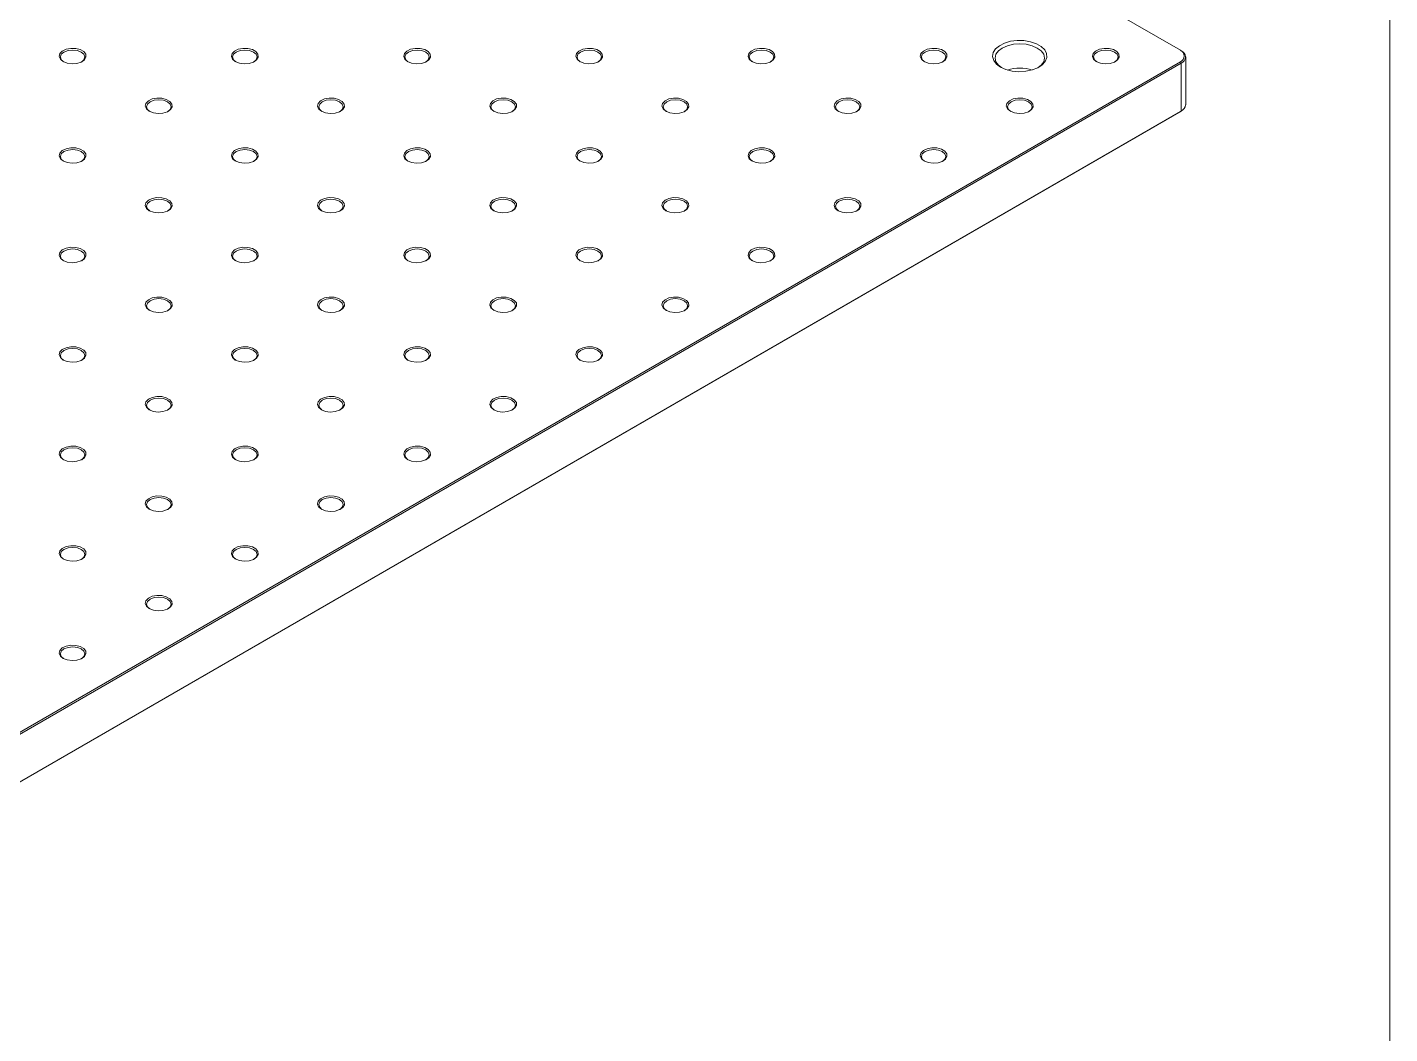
# Model space of a CAD drawing. Header units: inches. Extents: x 0.1 to 10.9, y 0 to 8.5.
# Drawn here: x 9.927 to 10.944, y 6.267 to 7.018 of the extents above; entities that cross this region are included whole.
import ezdxf

# ---------------------------------------------------------------- set-up
doc = ezdxf.new("R2010")
doc.units = ezdxf.units.IN
doc.header["$MEASUREMENT"] = 0

msp = doc.modelspace()

# ---------------------------------------------------------------- linework, layer by layer
at = {"color": 7, "linetype": 'Continuous', "lineweight": 18}
for p, q in [((10.9445, 0.0356), (10.9445, 8.4506)), ((10.7882, 7.0013), (8.4901, 8.3279)), ((10.7882, 7.0013), (10.7888, 7.0009)), ((9.6471, 6.334), (10.7882, 6.9927)), ((10.7888, 6.9916), (9.6478, 6.3329)), ((10.7882, 6.9927), (10.7888, 6.9916)), ((10.7888, 6.956), (10.7888, 6.9916)), ((10.7921, 6.9606), (10.7921, 6.9963)), ((10.7882, 6.9556), (9.6471, 6.2969)), ((9.6478, 6.2973), (10.7888, 6.956)), ((10.7882, 6.9556), (10.7888, 6.956))]:
    msp.add_line(p, q, dxfattribs=at)
at = {"color": 7, "linetype": 'Continuous', "lineweight": 18, "flags": 128}
for points in [[(10.6539, 6.9887), (10.6508, 6.991), (10.6488, 6.9937), (10.648, 6.9966), (10.6485, 6.9996), (10.6502, 7.0023), (10.6531, 7.0047), (10.6569, 7.0067), (10.6614, 7.008), (10.6664, 7.0086), (10.6714, 7.0086), (10.6763, 7.0077), (10.6807, 7.0062), (10.6843, 7.0042), (10.6869, 7.0016), (10.6883, 6.9988), (10.6885, 6.9959), (10.6873, 6.993), (10.685, 6.9904), (10.6817, 6.9882), (10.6775, 6.9866), (10.6727, 6.9856), (10.6676, 6.9853), (10.6626, 6.9858), (10.6579, 6.9869), (10.6539, 6.9887)], [(9.9541, 6.9929), (9.952, 6.9947), (9.9511, 6.9967), (9.9516, 6.9988), (9.9534, 7.0007), (9.9563, 7.0021), (9.9598, 7.0027), (9.9635, 7.0026), (9.9668, 7.0018), (9.9694, 7.0003), (9.9709, 6.9983), (9.9711, 6.9962), (9.9699, 6.9942), (9.9676, 6.9925), (9.9644, 6.9915), (9.9607, 6.9912), (9.9571, 6.9917), (9.9541, 6.9929)], [(9.9679, 6.9927), (9.9696, 6.9942), (9.9703, 6.9963), (9.9696, 6.9983), (9.9676, 7), (9.9647, 7.0011), (9.9612, 7.0015), (9.9577, 7.0011), (9.9547, 7), (9.9527, 6.9983), (9.952, 6.9963), (9.9527, 6.9942), (9.9544, 6.9927)], [(10.0826, 6.9929), (10.0805, 6.9947), (10.0797, 6.9967), (10.0802, 6.9988), (10.082, 7.0007), (10.0848, 7.0021), (10.0883, 7.0027), (10.092, 7.0026), (10.0954, 7.0018), (10.098, 7.0003), (10.0995, 6.9983), (10.0997, 6.9962), (10.0985, 6.9942), (10.0961, 6.9925), (10.0929, 6.9915), (10.0893, 6.9912), (10.0857, 6.9917), (10.0826, 6.9929)], [(10.0965, 6.9927), (10.0982, 6.9942), (10.0989, 6.9963), (10.0982, 6.9983), (10.0962, 7), (10.0932, 7.0011), (10.0897, 7.0015), (10.0862, 7.0011), (10.0833, 7), (10.0813, 6.9983), (10.0806, 6.9963), (10.0813, 6.9942), (10.083, 6.9927)], [(10.2112, 6.9929), (10.2091, 6.9947), (10.2083, 6.9967), (10.2088, 6.9988), (10.2106, 7.0007), (10.2134, 7.0021), (10.2169, 7.0027), (10.2206, 7.0026), (10.224, 7.0018), (10.2266, 7.0003), (10.2281, 6.9983), (10.2282, 6.9962), (10.2271, 6.9942), (10.2247, 6.9925), (10.2215, 6.9915), (10.2178, 6.9912), (10.2142, 6.9917), (10.2112, 6.9929)], [(10.2251, 6.9927), (10.2267, 6.9942), (10.2274, 6.9963), (10.2267, 6.9983), (10.2248, 7), (10.2218, 7.0011), (10.2183, 7.0015), (10.2148, 7.0011), (10.2118, 7), (10.2099, 6.9983), (10.2092, 6.9963), (10.2099, 6.9942), (10.2115, 6.9927)], [(10.3398, 6.9929), (10.3377, 6.9947), (10.3368, 6.9967), (10.3373, 6.9988), (10.3391, 7.0007), (10.342, 7.0021), (10.3455, 7.0027), (10.3492, 7.0026), (10.3525, 7.0018), (10.3551, 7.0003), (10.3566, 6.9983), (10.3568, 6.9962), (10.3556, 6.9942), (10.3533, 6.9925), (10.35, 6.9915), (10.3464, 6.9912), (10.3428, 6.9917), (10.3398, 6.9929)], [(10.3536, 6.9927), (10.3553, 6.9942), (10.356, 6.9963), (10.3553, 6.9983), (10.3533, 7), (10.3504, 7.0011), (10.3469, 7.0015), (10.3434, 7.0011), (10.3404, 7), (10.3384, 6.9983), (10.3377, 6.9963), (10.3384, 6.9942), (10.3401, 6.9927)], [(10.4683, 6.9929), (10.4662, 6.9947), (10.4654, 6.9967), (10.4659, 6.9988), (10.4677, 7.0007), (10.4705, 7.0021), (10.474, 7.0027), (10.4777, 7.0026), (10.4811, 7.0018), (10.4837, 7.0003), (10.4852, 6.9983), (10.4854, 6.9962), (10.4842, 6.9942), (10.4818, 6.9925), (10.4786, 6.9915), (10.475, 6.9912), (10.4714, 6.9917), (10.4683, 6.9929)], [(10.4822, 6.9927), (10.4839, 6.9942), (10.4846, 6.9963), (10.4839, 6.9983), (10.4819, 7), (10.4789, 7.0011), (10.4754, 7.0015), (10.4719, 7.0011), (10.469, 7), (10.467, 6.9983), (10.4663, 6.9963), (10.467, 6.9942), (10.4687, 6.9927)], [(10.5969, 6.9929), (10.5948, 6.9947), (10.594, 6.9967), (10.5945, 6.9988), (10.5963, 7.0007), (10.5991, 7.0021), (10.6026, 7.0027), (10.6063, 7.0026), (10.6097, 7.0018), (10.6123, 7.0003), (10.6138, 6.9983), (10.6139, 6.9962), (10.6128, 6.9942), (10.6104, 6.9925), (10.6072, 6.9915), (10.6035, 6.9912), (10.5999, 6.9917), (10.5969, 6.9929)], [(10.6108, 6.9927), (10.6124, 6.9942), (10.6131, 6.9963), (10.6124, 6.9983), (10.6104, 7), (10.6075, 7.0011), (10.604, 7.0015), (10.6005, 7.0011), (10.5975, 7), (10.5955, 6.9983), (10.5948, 6.9963), (10.5955, 6.9942), (10.5972, 6.9927)], [(10.6819, 6.9884), (10.6843, 6.9902), (10.6861, 6.9928), (10.6867, 6.9955), (10.6861, 6.9983), (10.6843, 7.0008), (10.6813, 7.003), (10.6775, 7.0047), (10.673, 7.0058), (10.6683, 7.0062), (10.6635, 7.0058), (10.659, 7.0047), (10.6552, 7.003), (10.6523, 7.0008), (10.6504, 6.9983), (10.6498, 6.9955), (10.6504, 6.9928), (10.6523, 6.9902), (10.6546, 6.9884)], [(10.7254, 6.9929), (10.7234, 6.9947), (10.7225, 6.9967), (10.723, 6.9988), (10.7248, 7.0007), (10.7277, 7.0021), (10.7312, 7.0027), (10.7349, 7.0026), (10.7382, 7.0018), (10.7408, 7.0003), (10.7423, 6.9983), (10.7425, 6.9962), (10.7413, 6.9942), (10.739, 6.9925), (10.7357, 6.9915), (10.7321, 6.9912), (10.7285, 6.9917), (10.7254, 6.9929)], [(10.7393, 6.9927), (10.741, 6.9942), (10.7417, 6.9963), (10.741, 6.9983), (10.739, 7), (10.736, 7.0011), (10.7326, 7.0015), (10.7291, 7.0011), (10.7261, 7), (10.7241, 6.9983), (10.7234, 6.9963), (10.7241, 6.9942), (10.7258, 6.9927)], [(10.0183, 6.9558), (10.0163, 6.9575), (10.0154, 6.9596), (10.0159, 6.9617), (10.0177, 6.9636), (10.0206, 6.965), (10.0241, 6.9656), (10.0277, 6.9655), (10.0311, 6.9647), (10.0337, 6.9632), (10.0352, 6.9612), (10.0354, 6.9591), (10.0342, 6.9571), (10.0319, 6.9554), (10.0286, 6.9544), (10.025, 6.9541), (10.0214, 6.9546), (10.0183, 6.9558)], [(10.0322, 6.9556), (10.0339, 6.9571), (10.0346, 6.9591), (10.0339, 6.9612), (10.0319, 6.9629), (10.0289, 6.964), (10.0254, 6.9644), (10.0219, 6.964), (10.019, 6.9629), (10.017, 6.9612), (10.0163, 6.9591), (10.017, 6.9571), (10.0187, 6.9556)], [(10.1469, 6.9558), (10.1448, 6.9575), (10.144, 6.9596), (10.1445, 6.9617), (10.1463, 6.9636), (10.1491, 6.965), (10.1526, 6.9656), (10.1563, 6.9655), (10.1597, 6.9647), (10.1623, 6.9632), (10.1638, 6.9612), (10.164, 6.9591), (10.1628, 6.9571), (10.1604, 6.9554), (10.1572, 6.9544), (10.1535, 6.9541), (10.15, 6.9546), (10.1469, 6.9558)], [(10.1608, 6.9556), (10.1624, 6.9571), (10.1631, 6.9591), (10.1624, 6.9612), (10.1605, 6.9629), (10.1575, 6.964), (10.154, 6.9644), (10.1505, 6.964), (10.1475, 6.9629), (10.1456, 6.9612), (10.1449, 6.9591), (10.1456, 6.9571), (10.1472, 6.9556)], [(10.2755, 6.9558), (10.2734, 6.9575), (10.2725, 6.9596), (10.273, 6.9617), (10.2748, 6.9636), (10.2777, 6.965), (10.2812, 6.9656), (10.2849, 6.9655), (10.2883, 6.9647), (10.2909, 6.9632), (10.2924, 6.9612), (10.2925, 6.9591), (10.2913, 6.9571), (10.289, 6.9554), (10.2858, 6.9544), (10.2821, 6.9541), (10.2785, 6.9546), (10.2755, 6.9558)], [(10.2893, 6.9556), (10.291, 6.9571), (10.2917, 6.9591), (10.291, 6.9612), (10.289, 6.9629), (10.2861, 6.964), (10.2826, 6.9644), (10.2791, 6.964), (10.2761, 6.9629), (10.2741, 6.9612), (10.2734, 6.9591), (10.2741, 6.9571), (10.2758, 6.9556)], [(10.404, 6.9558), (10.4019, 6.9575), (10.4011, 6.9596), (10.4016, 6.9617), (10.4034, 6.9636), (10.4063, 6.965), (10.4098, 6.9656), (10.4134, 6.9655), (10.4168, 6.9647), (10.4194, 6.9632), (10.4209, 6.9612), (10.4211, 6.9591), (10.4199, 6.9571), (10.4176, 6.9554), (10.4143, 6.9544), (10.4107, 6.9541), (10.4071, 6.9546), (10.404, 6.9558)], [(10.4179, 6.9556), (10.4196, 6.9571), (10.4203, 6.9591), (10.4196, 6.9612), (10.4176, 6.9629), (10.4146, 6.964), (10.4111, 6.9644), (10.4076, 6.964), (10.4047, 6.9629), (10.4027, 6.9612), (10.402, 6.9591), (10.4027, 6.9571), (10.4044, 6.9556)], [(10.5326, 6.9558), (10.5305, 6.9575), (10.5297, 6.9596), (10.5302, 6.9617), (10.532, 6.9636), (10.5348, 6.965), (10.5383, 6.9656), (10.542, 6.9655), (10.5454, 6.9647), (10.548, 6.9632), (10.5495, 6.9612), (10.5497, 6.9591), (10.5485, 6.9571), (10.5461, 6.9554), (10.5429, 6.9544), (10.5392, 6.9541), (10.5356, 6.9546), (10.5326, 6.9558)], [(10.5465, 6.9556), (10.5481, 6.9571), (10.5488, 6.9591), (10.5481, 6.9612), (10.5462, 6.9629), (10.5432, 6.964), (10.5397, 6.9644), (10.5362, 6.964), (10.5332, 6.9629), (10.5313, 6.9612), (10.5306, 6.9591), (10.5313, 6.9571), (10.5329, 6.9556)], [(10.6612, 6.9558), (10.6591, 6.9575), (10.6582, 6.9596), (10.6587, 6.9617), (10.6605, 6.9636), (10.6634, 6.965), (10.6669, 6.9656), (10.6706, 6.9655), (10.6739, 6.9647), (10.6766, 6.9632), (10.678, 6.9612), (10.6782, 6.9591), (10.677, 6.9571), (10.6747, 6.9554), (10.6715, 6.9544), (10.6678, 6.9541), (10.6642, 6.9546), (10.6612, 6.9558)], [(10.675, 6.9556), (10.6767, 6.9571), (10.6774, 6.9591), (10.6767, 6.9612), (10.6747, 6.9629), (10.6718, 6.964), (10.6683, 6.9644), (10.6648, 6.964), (10.6618, 6.9629), (10.6598, 6.9612), (10.6591, 6.9591), (10.6598, 6.9571), (10.6615, 6.9556)], [(9.9541, 6.9187), (9.952, 6.9204), (9.9511, 6.9225), (9.9516, 6.9246), (9.9534, 6.9265), (9.9563, 6.9278), (9.9598, 6.9285), (9.9635, 6.9284), (9.9668, 6.9276), (9.9694, 6.9261), (9.9709, 6.9241), (9.9711, 6.922), (9.9699, 6.92), (9.9676, 6.9183), (9.9644, 6.9173), (9.9607, 6.917), (9.9571, 6.9175), (9.9541, 6.9187)], [(9.9679, 6.9185), (9.9696, 6.92), (9.9703, 6.922), (9.9696, 6.9241), (9.9676, 6.9258), (9.9647, 6.9269), (9.9612, 6.9273), (9.9577, 6.9269), (9.9547, 6.9258), (9.9527, 6.9241), (9.952, 6.922), (9.9527, 6.92), (9.9544, 6.9185)], [(10.0826, 6.9187), (10.0805, 6.9204), (10.0797, 6.9225), (10.0802, 6.9246), (10.082, 6.9265), (10.0848, 6.9278), (10.0883, 6.9285), (10.092, 6.9284), (10.0954, 6.9276), (10.098, 6.9261), (10.0995, 6.9241), (10.0997, 6.922), (10.0985, 6.92), (10.0961, 6.9183), (10.0929, 6.9173), (10.0893, 6.917), (10.0857, 6.9175), (10.0826, 6.9187)], [(10.0965, 6.9185), (10.0982, 6.92), (10.0989, 6.922), (10.0982, 6.9241), (10.0962, 6.9258), (10.0932, 6.9269), (10.0897, 6.9273), (10.0862, 6.9269), (10.0833, 6.9258), (10.0813, 6.9241), (10.0806, 6.922), (10.0813, 6.92), (10.083, 6.9185)], [(10.2112, 6.9187), (10.2091, 6.9204), (10.2083, 6.9225), (10.2088, 6.9246), (10.2106, 6.9265), (10.2134, 6.9278), (10.2169, 6.9285), (10.2206, 6.9284), (10.224, 6.9276), (10.2266, 6.9261), (10.2281, 6.9241), (10.2282, 6.922), (10.2271, 6.92), (10.2247, 6.9183), (10.2215, 6.9173), (10.2178, 6.917), (10.2142, 6.9175), (10.2112, 6.9187)], [(10.2251, 6.9185), (10.2267, 6.92), (10.2274, 6.922), (10.2267, 6.9241), (10.2248, 6.9258), (10.2218, 6.9269), (10.2183, 6.9273), (10.2148, 6.9269), (10.2118, 6.9258), (10.2099, 6.9241), (10.2092, 6.922), (10.2099, 6.92), (10.2115, 6.9185)], [(10.3398, 6.9187), (10.3377, 6.9204), (10.3368, 6.9225), (10.3373, 6.9246), (10.3391, 6.9265), (10.342, 6.9278), (10.3455, 6.9285), (10.3492, 6.9284), (10.3525, 6.9276), (10.3551, 6.9261), (10.3566, 6.9241), (10.3568, 6.922), (10.3556, 6.92), (10.3533, 6.9183), (10.35, 6.9173), (10.3464, 6.917), (10.3428, 6.9175), (10.3398, 6.9187)], [(10.3536, 6.9185), (10.3553, 6.92), (10.356, 6.922), (10.3553, 6.9241), (10.3533, 6.9258), (10.3504, 6.9269), (10.3469, 6.9273), (10.3434, 6.9269), (10.3404, 6.9258), (10.3384, 6.9241), (10.3377, 6.922), (10.3384, 6.92), (10.3401, 6.9185)], [(10.4683, 6.9187), (10.4662, 6.9204), (10.4654, 6.9225), (10.4659, 6.9246), (10.4677, 6.9265), (10.4705, 6.9278), (10.474, 6.9285), (10.4777, 6.9284), (10.4811, 6.9276), (10.4837, 6.9261), (10.4852, 6.9241), (10.4854, 6.922), (10.4842, 6.92), (10.4818, 6.9183), (10.4786, 6.9173), (10.475, 6.917), (10.4714, 6.9175), (10.4683, 6.9187)], [(10.4822, 6.9185), (10.4839, 6.92), (10.4846, 6.922), (10.4839, 6.9241), (10.4819, 6.9258), (10.4789, 6.9269), (10.4754, 6.9273), (10.4719, 6.9269), (10.469, 6.9258), (10.467, 6.9241), (10.4663, 6.922), (10.467, 6.92), (10.4687, 6.9185)], [(10.5969, 6.9187), (10.5948, 6.9204), (10.594, 6.9225), (10.5945, 6.9246), (10.5963, 6.9265), (10.5991, 6.9278), (10.6026, 6.9285), (10.6063, 6.9284), (10.6097, 6.9276), (10.6123, 6.9261), (10.6138, 6.9241), (10.6139, 6.922), (10.6128, 6.92), (10.6104, 6.9183), (10.6072, 6.9173), (10.6035, 6.917), (10.5999, 6.9175), (10.5969, 6.9187)], [(10.6108, 6.9185), (10.6124, 6.92), (10.6131, 6.922), (10.6124, 6.9241), (10.6104, 6.9258), (10.6075, 6.9269), (10.604, 6.9273), (10.6005, 6.9269), (10.5975, 6.9258), (10.5955, 6.9241), (10.5948, 6.922), (10.5955, 6.92), (10.5972, 6.9185)], [(10.0183, 6.8816), (10.0163, 6.8833), (10.0154, 6.8854), (10.0159, 6.8875), (10.0177, 6.8894), (10.0206, 6.8907), (10.0241, 6.8914), (10.0277, 6.8913), (10.0311, 6.8905), (10.0337, 6.8889), (10.0352, 6.887), (10.0354, 6.8849), (10.0342, 6.8828), (10.0319, 6.8812), (10.0286, 6.8802), (10.025, 6.8799), (10.0214, 6.8804), (10.0183, 6.8816)], [(10.0322, 6.8814), (10.0339, 6.8829), (10.0346, 6.8849), (10.0339, 6.8869), (10.0319, 6.8887), (10.0289, 6.8898), (10.0254, 6.8902), (10.0219, 6.8898), (10.019, 6.8887), (10.017, 6.8869), (10.0163, 6.8849), (10.017, 6.8829), (10.0187, 6.8814)], [(10.1469, 6.8816), (10.1448, 6.8833), (10.144, 6.8854), (10.1445, 6.8875), (10.1463, 6.8894), (10.1491, 6.8907), (10.1526, 6.8914), (10.1563, 6.8913), (10.1597, 6.8905), (10.1623, 6.8889), (10.1638, 6.887), (10.164, 6.8849), (10.1628, 6.8828), (10.1604, 6.8812), (10.1572, 6.8802), (10.1535, 6.8799), (10.15, 6.8804), (10.1469, 6.8816)], [(10.1608, 6.8814), (10.1624, 6.8829), (10.1631, 6.8849), (10.1624, 6.8869), (10.1605, 6.8887), (10.1575, 6.8898), (10.154, 6.8902), (10.1505, 6.8898), (10.1475, 6.8887), (10.1456, 6.8869), (10.1449, 6.8849), (10.1456, 6.8829), (10.1472, 6.8814)], [(10.2755, 6.8816), (10.2734, 6.8833), (10.2725, 6.8854), (10.273, 6.8875), (10.2748, 6.8894), (10.2777, 6.8907), (10.2812, 6.8914), (10.2849, 6.8913), (10.2883, 6.8905), (10.2909, 6.8889), (10.2924, 6.887), (10.2925, 6.8849), (10.2913, 6.8828), (10.289, 6.8812), (10.2858, 6.8802), (10.2821, 6.8799), (10.2785, 6.8804), (10.2755, 6.8816)], [(10.2893, 6.8814), (10.291, 6.8829), (10.2917, 6.8849), (10.291, 6.8869), (10.289, 6.8887), (10.2861, 6.8898), (10.2826, 6.8902), (10.2791, 6.8898), (10.2761, 6.8887), (10.2741, 6.8869), (10.2734, 6.8849), (10.2741, 6.8829), (10.2758, 6.8814)], [(10.404, 6.8816), (10.4019, 6.8833), (10.4011, 6.8854), (10.4016, 6.8875), (10.4034, 6.8894), (10.4063, 6.8907), (10.4098, 6.8914), (10.4134, 6.8913), (10.4168, 6.8905), (10.4194, 6.8889), (10.4209, 6.887), (10.4211, 6.8849), (10.4199, 6.8828), (10.4176, 6.8812), (10.4143, 6.8802), (10.4107, 6.8799), (10.4071, 6.8804), (10.404, 6.8816)], [(10.4179, 6.8814), (10.4196, 6.8829), (10.4203, 6.8849), (10.4196, 6.8869), (10.4176, 6.8887), (10.4146, 6.8898), (10.4111, 6.8902), (10.4076, 6.8898), (10.4047, 6.8887), (10.4027, 6.8869), (10.402, 6.8849), (10.4027, 6.8829), (10.4044, 6.8814)], [(10.5326, 6.8816), (10.5305, 6.8833), (10.5297, 6.8854), (10.5302, 6.8875), (10.532, 6.8894), (10.5348, 6.8907), (10.5383, 6.8914), (10.542, 6.8913), (10.5454, 6.8905), (10.548, 6.8889), (10.5495, 6.887), (10.5497, 6.8849), (10.5485, 6.8828), (10.5461, 6.8812), (10.5429, 6.8802), (10.5392, 6.8799), (10.5356, 6.8804), (10.5326, 6.8816)], [(10.5465, 6.8814), (10.5481, 6.8829), (10.5488, 6.8849), (10.5481, 6.8869), (10.5462, 6.8887), (10.5432, 6.8898), (10.5397, 6.8902), (10.5362, 6.8898), (10.5332, 6.8887), (10.5313, 6.8869), (10.5306, 6.8849), (10.5313, 6.8829), (10.5329, 6.8814)], [(9.9541, 6.8445), (9.952, 6.8462), (9.9511, 6.8483), (9.9516, 6.8504), (9.9534, 6.8523), (9.9563, 6.8536), (9.9598, 6.8543), (9.9635, 6.8542), (9.9668, 6.8533), (9.9694, 6.8518), (9.9709, 6.8499), (9.9711, 6.8478), (9.9699, 6.8457), (9.9676, 6.8441), (9.9644, 6.8431), (9.9607, 6.8428), (9.9571, 6.8433), (9.9541, 6.8445)], [(9.9679, 6.8443), (9.9696, 6.8458), (9.9703, 6.8478), (9.9696, 6.8498), (9.9676, 6.8515), (9.9647, 6.8527), (9.9612, 6.8531), (9.9577, 6.8527), (9.9547, 6.8515), (9.9527, 6.8498), (9.952, 6.8478), (9.9527, 6.8458), (9.9544, 6.8443)], [(10.0826, 6.8445), (10.0805, 6.8462), (10.0797, 6.8483), (10.0802, 6.8504), (10.082, 6.8523), (10.0848, 6.8536), (10.0883, 6.8543), (10.092, 6.8542), (10.0954, 6.8533), (10.098, 6.8518), (10.0995, 6.8499), (10.0997, 6.8478), (10.0985, 6.8457), (10.0961, 6.8441), (10.0929, 6.8431), (10.0893, 6.8428), (10.0857, 6.8433), (10.0826, 6.8445)], [(10.0965, 6.8443), (10.0982, 6.8458), (10.0989, 6.8478), (10.0982, 6.8498), (10.0962, 6.8515), (10.0932, 6.8527), (10.0897, 6.8531), (10.0862, 6.8527), (10.0833, 6.8515), (10.0813, 6.8498), (10.0806, 6.8478), (10.0813, 6.8458), (10.083, 6.8443)], [(10.2112, 6.8445), (10.2091, 6.8462), (10.2083, 6.8483), (10.2088, 6.8504), (10.2106, 6.8523), (10.2134, 6.8536), (10.2169, 6.8543), (10.2206, 6.8542), (10.224, 6.8533), (10.2266, 6.8518), (10.2281, 6.8499), (10.2282, 6.8478), (10.2271, 6.8457), (10.2247, 6.8441), (10.2215, 6.8431), (10.2178, 6.8428), (10.2142, 6.8433), (10.2112, 6.8445)], [(10.2251, 6.8443), (10.2267, 6.8458), (10.2274, 6.8478), (10.2267, 6.8498), (10.2248, 6.8515), (10.2218, 6.8527), (10.2183, 6.8531), (10.2148, 6.8527), (10.2118, 6.8515), (10.2099, 6.8498), (10.2092, 6.8478), (10.2099, 6.8458), (10.2115, 6.8443)], [(10.3398, 6.8445), (10.3377, 6.8462), (10.3368, 6.8483), (10.3373, 6.8504), (10.3391, 6.8523), (10.342, 6.8536), (10.3455, 6.8543), (10.3492, 6.8542), (10.3525, 6.8533), (10.3551, 6.8518), (10.3566, 6.8499), (10.3568, 6.8478), (10.3556, 6.8457), (10.3533, 6.8441), (10.35, 6.8431), (10.3464, 6.8428), (10.3428, 6.8433), (10.3398, 6.8445)], [(10.3536, 6.8443), (10.3553, 6.8458), (10.356, 6.8478), (10.3553, 6.8498), (10.3533, 6.8515), (10.3504, 6.8527), (10.3469, 6.8531), (10.3434, 6.8527), (10.3404, 6.8515), (10.3384, 6.8498), (10.3377, 6.8478), (10.3384, 6.8458), (10.3401, 6.8443)], [(10.4683, 6.8445), (10.4662, 6.8462), (10.4654, 6.8483), (10.4659, 6.8504), (10.4677, 6.8523), (10.4705, 6.8536), (10.474, 6.8543), (10.4777, 6.8542), (10.4811, 6.8533), (10.4837, 6.8518), (10.4852, 6.8499), (10.4854, 6.8478), (10.4842, 6.8457), (10.4818, 6.8441), (10.4786, 6.8431), (10.475, 6.8428), (10.4714, 6.8433), (10.4683, 6.8445)], [(10.4822, 6.8443), (10.4839, 6.8458), (10.4846, 6.8478), (10.4839, 6.8498), (10.4819, 6.8515), (10.4789, 6.8527), (10.4754, 6.8531), (10.4719, 6.8527), (10.469, 6.8515), (10.467, 6.8498), (10.4663, 6.8478), (10.467, 6.8458), (10.4687, 6.8443)], [(10.0183, 6.8074), (10.0163, 6.8091), (10.0154, 6.8112), (10.0159, 6.8133), (10.0177, 6.8152), (10.0206, 6.8165), (10.0241, 6.8172), (10.0277, 6.8171), (10.0311, 6.8162), (10.0337, 6.8147), (10.0352, 6.8128), (10.0354, 6.8106), (10.0342, 6.8086), (10.0319, 6.807), (10.0286, 6.806), (10.025, 6.8057), (10.0214, 6.8061), (10.0183, 6.8074)], [(10.0322, 6.8072), (10.0339, 6.8087), (10.0346, 6.8107), (10.0339, 6.8127), (10.0319, 6.8144), (10.0289, 6.8156), (10.0254, 6.816), (10.0219, 6.8156), (10.019, 6.8144), (10.017, 6.8127), (10.0163, 6.8107), (10.017, 6.8087), (10.0187, 6.8072)], [(10.1469, 6.8074), (10.1448, 6.8091), (10.144, 6.8112), (10.1445, 6.8133), (10.1463, 6.8152), (10.1491, 6.8165), (10.1526, 6.8172), (10.1563, 6.8171), (10.1597, 6.8162), (10.1623, 6.8147), (10.1638, 6.8128), (10.164, 6.8106), (10.1628, 6.8086), (10.1604, 6.807), (10.1572, 6.806), (10.1535, 6.8057), (10.15, 6.8061), (10.1469, 6.8074)], [(10.1608, 6.8072), (10.1624, 6.8087), (10.1631, 6.8107), (10.1624, 6.8127), (10.1605, 6.8144), (10.1575, 6.8156), (10.154, 6.816), (10.1505, 6.8156), (10.1475, 6.8144), (10.1456, 6.8127), (10.1449, 6.8107), (10.1456, 6.8087), (10.1472, 6.8072)], [(10.2755, 6.8074), (10.2734, 6.8091), (10.2725, 6.8112), (10.273, 6.8133), (10.2748, 6.8152), (10.2777, 6.8165), (10.2812, 6.8172), (10.2849, 6.8171), (10.2883, 6.8162), (10.2909, 6.8147), (10.2924, 6.8128), (10.2925, 6.8106), (10.2913, 6.8086), (10.289, 6.807), (10.2858, 6.806), (10.2821, 6.8057), (10.2785, 6.8061), (10.2755, 6.8074)], [(10.2893, 6.8072), (10.291, 6.8087), (10.2917, 6.8107), (10.291, 6.8127), (10.289, 6.8144), (10.2861, 6.8156), (10.2826, 6.816), (10.2791, 6.8156), (10.2761, 6.8144), (10.2741, 6.8127), (10.2734, 6.8107), (10.2741, 6.8087), (10.2758, 6.8072)], [(10.404, 6.8074), (10.4019, 6.8091), (10.4011, 6.8112), (10.4016, 6.8133), (10.4034, 6.8152), (10.4063, 6.8165), (10.4098, 6.8172), (10.4134, 6.8171), (10.4168, 6.8162), (10.4194, 6.8147), (10.4209, 6.8128), (10.4211, 6.8106), (10.4199, 6.8086), (10.4176, 6.807), (10.4143, 6.806), (10.4107, 6.8057), (10.4071, 6.8061), (10.404, 6.8074)], [(10.4179, 6.8072), (10.4196, 6.8087), (10.4203, 6.8107), (10.4196, 6.8127), (10.4176, 6.8144), (10.4146, 6.8156), (10.4111, 6.816), (10.4076, 6.8156), (10.4047, 6.8144), (10.4027, 6.8127), (10.402, 6.8107), (10.4027, 6.8087), (10.4044, 6.8072)], [(9.9541, 6.7702), (9.952, 6.772), (9.9511, 6.7741), (9.9516, 6.7762), (9.9534, 6.778), (9.9563, 6.7794), (9.9598, 6.7801), (9.9635, 6.78), (9.9668, 6.7791), (9.9694, 6.7776), (9.9709, 6.7757), (9.9711, 6.7735), (9.9699, 6.7715), (9.9676, 6.7699), (9.9644, 6.7688), (9.9607, 6.7685), (9.9571, 6.769), (9.9541, 6.7702)], [(9.9679, 6.7701), (9.9696, 6.7716), (9.9703, 6.7736), (9.9696, 6.7756), (9.9676, 6.7773), (9.9647, 6.7785), (9.9612, 6.7789), (9.9577, 6.7785), (9.9547, 6.7773), (9.9527, 6.7756), (9.952, 6.7736), (9.9527, 6.7716), (9.9544, 6.7701)], [(10.0826, 6.7702), (10.0805, 6.772), (10.0797, 6.7741), (10.0802, 6.7762), (10.082, 6.778), (10.0848, 6.7794), (10.0883, 6.7801), (10.092, 6.78), (10.0954, 6.7791), (10.098, 6.7776), (10.0995, 6.7757), (10.0997, 6.7735), (10.0985, 6.7715), (10.0961, 6.7699), (10.0929, 6.7688), (10.0893, 6.7685), (10.0857, 6.769), (10.0826, 6.7702)], [(10.0965, 6.7701), (10.0982, 6.7716), (10.0989, 6.7736), (10.0982, 6.7756), (10.0962, 6.7773), (10.0932, 6.7785), (10.0897, 6.7789), (10.0862, 6.7785), (10.0833, 6.7773), (10.0813, 6.7756), (10.0806, 6.7736), (10.0813, 6.7716), (10.083, 6.7701)], [(10.2112, 6.7702), (10.2091, 6.772), (10.2083, 6.7741), (10.2088, 6.7762), (10.2106, 6.778), (10.2134, 6.7794), (10.2169, 6.7801), (10.2206, 6.78), (10.224, 6.7791), (10.2266, 6.7776), (10.2281, 6.7757), (10.2282, 6.7735), (10.2271, 6.7715), (10.2247, 6.7699), (10.2215, 6.7688), (10.2178, 6.7685), (10.2142, 6.769), (10.2112, 6.7702)], [(10.2251, 6.7701), (10.2267, 6.7716), (10.2274, 6.7736), (10.2267, 6.7756), (10.2248, 6.7773), (10.2218, 6.7785), (10.2183, 6.7789), (10.2148, 6.7785), (10.2118, 6.7773), (10.2099, 6.7756), (10.2092, 6.7736), (10.2099, 6.7716), (10.2115, 6.7701)], [(10.3398, 6.7702), (10.3377, 6.772), (10.3368, 6.7741), (10.3373, 6.7762), (10.3391, 6.778), (10.342, 6.7794), (10.3455, 6.7801), (10.3492, 6.78), (10.3525, 6.7791), (10.3551, 6.7776), (10.3566, 6.7757), (10.3568, 6.7735), (10.3556, 6.7715), (10.3533, 6.7699), (10.35, 6.7688), (10.3464, 6.7685), (10.3428, 6.769), (10.3398, 6.7702)], [(10.3536, 6.7701), (10.3553, 6.7716), (10.356, 6.7736), (10.3553, 6.7756), (10.3533, 6.7773), (10.3504, 6.7785), (10.3469, 6.7789), (10.3434, 6.7785), (10.3404, 6.7773), (10.3384, 6.7756), (10.3377, 6.7736), (10.3384, 6.7716), (10.3401, 6.7701)], [(10.0183, 6.7331), (10.0163, 6.7349), (10.0154, 6.737), (10.0159, 6.7391), (10.0177, 6.7409), (10.0206, 6.7423), (10.0241, 6.743), (10.0277, 6.7429), (10.0311, 6.742), (10.0337, 6.7405), (10.0352, 6.7386), (10.0354, 6.7364), (10.0342, 6.7344), (10.0319, 6.7328), (10.0286, 6.7317), (10.025, 6.7314), (10.0214, 6.7319), (10.0183, 6.7331)], [(10.0322, 6.7329), (10.0339, 6.7345), (10.0346, 6.7365), (10.0339, 6.7385), (10.0319, 6.7402), (10.0289, 6.7414), (10.0254, 6.7418), (10.0219, 6.7414), (10.019, 6.7402), (10.017, 6.7385), (10.0163, 6.7365), (10.017, 6.7345), (10.0187, 6.7329)], [(10.1469, 6.7331), (10.1448, 6.7349), (10.144, 6.737), (10.1445, 6.7391), (10.1463, 6.7409), (10.1491, 6.7423), (10.1526, 6.743), (10.1563, 6.7429), (10.1597, 6.742), (10.1623, 6.7405), (10.1638, 6.7386), (10.164, 6.7364), (10.1628, 6.7344), (10.1604, 6.7328), (10.1572, 6.7317), (10.1535, 6.7314), (10.15, 6.7319), (10.1469, 6.7331)], [(10.1608, 6.7329), (10.1624, 6.7345), (10.1631, 6.7365), (10.1624, 6.7385), (10.1605, 6.7402), (10.1575, 6.7414), (10.154, 6.7418), (10.1505, 6.7414), (10.1475, 6.7402), (10.1456, 6.7385), (10.1449, 6.7365), (10.1456, 6.7345), (10.1472, 6.7329)], [(10.2755, 6.7331), (10.2734, 6.7349), (10.2725, 6.737), (10.273, 6.7391), (10.2748, 6.7409), (10.2777, 6.7423), (10.2812, 6.743), (10.2849, 6.7429), (10.2883, 6.742), (10.2909, 6.7405), (10.2924, 6.7386), (10.2925, 6.7364), (10.2913, 6.7344), (10.289, 6.7328), (10.2858, 6.7317), (10.2821, 6.7314), (10.2785, 6.7319), (10.2755, 6.7331)], [(10.2893, 6.7329), (10.291, 6.7345), (10.2917, 6.7365), (10.291, 6.7385), (10.289, 6.7402), (10.2861, 6.7414), (10.2826, 6.7418), (10.2791, 6.7414), (10.2761, 6.7402), (10.2741, 6.7385), (10.2734, 6.7365), (10.2741, 6.7345), (10.2758, 6.7329)], [(9.9541, 6.696), (9.952, 6.6978), (9.9511, 6.6999), (9.9516, 6.702), (9.9534, 6.7038), (9.9563, 6.7052), (9.9598, 6.7059), (9.9635, 6.7058), (9.9668, 6.7049), (9.9694, 6.7034), (9.9709, 6.7015), (9.9711, 6.6993), (9.9699, 6.6973), (9.9676, 6.6957), (9.9644, 6.6946), (9.9607, 6.6943), (9.9571, 6.6948), (9.9541, 6.696)], [(9.9679, 6.6958), (9.9696, 6.6974), (9.9703, 6.6994), (9.9696, 6.7014), (9.9676, 6.7031), (9.9647, 6.7043), (9.9612, 6.7047), (9.9577, 6.7043), (9.9547, 6.7031), (9.9527, 6.7014), (9.952, 6.6994), (9.9527, 6.6974), (9.9544, 6.6958)], [(10.0826, 6.696), (10.0805, 6.6978), (10.0797, 6.6999), (10.0802, 6.702), (10.082, 6.7038), (10.0848, 6.7052), (10.0883, 6.7059), (10.092, 6.7058), (10.0954, 6.7049), (10.098, 6.7034), (10.0995, 6.7015), (10.0997, 6.6993), (10.0985, 6.6973), (10.0961, 6.6957), (10.0929, 6.6946), (10.0893, 6.6943), (10.0857, 6.6948), (10.0826, 6.696)], [(10.0965, 6.6958), (10.0982, 6.6974), (10.0989, 6.6994), (10.0982, 6.7014), (10.0962, 6.7031), (10.0932, 6.7043), (10.0897, 6.7047), (10.0862, 6.7043), (10.0833, 6.7031), (10.0813, 6.7014), (10.0806, 6.6994), (10.0813, 6.6974), (10.083, 6.6958)], [(10.2112, 6.696), (10.2091, 6.6978), (10.2083, 6.6999), (10.2088, 6.702), (10.2106, 6.7038), (10.2134, 6.7052), (10.2169, 6.7059), (10.2206, 6.7058), (10.224, 6.7049), (10.2266, 6.7034), (10.2281, 6.7015), (10.2282, 6.6993), (10.2271, 6.6973), (10.2247, 6.6957), (10.2215, 6.6946), (10.2178, 6.6943), (10.2142, 6.6948), (10.2112, 6.696)], [(10.2251, 6.6958), (10.2267, 6.6974), (10.2274, 6.6994), (10.2267, 6.7014), (10.2248, 6.7031), (10.2218, 6.7043), (10.2183, 6.7047), (10.2148, 6.7043), (10.2118, 6.7031), (10.2099, 6.7014), (10.2092, 6.6994), (10.2099, 6.6974), (10.2115, 6.6958)], [(10.0183, 6.6589), (10.0163, 6.6607), (10.0154, 6.6627), (10.0159, 6.6649), (10.0177, 6.6667), (10.0206, 6.6681), (10.0241, 6.6688), (10.0277, 6.6687), (10.0311, 6.6678), (10.0337, 6.6663), (10.0352, 6.6643), (10.0354, 6.6622), (10.0342, 6.6602), (10.0319, 6.6586), (10.0286, 6.6575), (10.025, 6.6572), (10.0214, 6.6577), (10.0183, 6.6589)], [(10.0322, 6.6587), (10.0339, 6.6603), (10.0346, 6.6623), (10.0339, 6.6643), (10.0319, 6.666), (10.0289, 6.6671), (10.0254, 6.6675), (10.0219, 6.6671), (10.019, 6.666), (10.017, 6.6643), (10.0163, 6.6623), (10.017, 6.6603), (10.0187, 6.6587)], [(10.1469, 6.6589), (10.1448, 6.6607), (10.144, 6.6627), (10.1445, 6.6649), (10.1463, 6.6667), (10.1491, 6.6681), (10.1526, 6.6688), (10.1563, 6.6687), (10.1597, 6.6678), (10.1623, 6.6663), (10.1638, 6.6643), (10.164, 6.6622), (10.1628, 6.6602), (10.1604, 6.6586), (10.1572, 6.6575), (10.1535, 6.6572), (10.15, 6.6577), (10.1469, 6.6589)], [(10.1608, 6.6587), (10.1624, 6.6603), (10.1631, 6.6623), (10.1624, 6.6643), (10.1605, 6.666), (10.1575, 6.6671), (10.154, 6.6675), (10.1505, 6.6671), (10.1475, 6.666), (10.1456, 6.6643), (10.1449, 6.6623), (10.1456, 6.6603), (10.1472, 6.6587)], [(9.9541, 6.6218), (9.952, 6.6236), (9.9511, 6.6256), (9.9516, 6.6277), (9.9534, 6.6296), (9.9563, 6.631), (9.9598, 6.6316), (9.9635, 6.6315), (9.9668, 6.6307), (9.9694, 6.6292), (9.9709, 6.6272), (9.9711, 6.6251), (9.9699, 6.6231), (9.9676, 6.6214), (9.9644, 6.6204), (9.9607, 6.6201), (9.9571, 6.6206), (9.9541, 6.6218)], [(9.9679, 6.6216), (9.9696, 6.6231), (9.9703, 6.6252), (9.9696, 6.6272), (9.9676, 6.6289), (9.9647, 6.63), (9.9612, 6.6304), (9.9577, 6.63), (9.9547, 6.6289), (9.9527, 6.6272), (9.952, 6.6252), (9.9527, 6.6231), (9.9544, 6.6216)], [(10.0826, 6.6218), (10.0805, 6.6236), (10.0797, 6.6256), (10.0802, 6.6277), (10.082, 6.6296), (10.0848, 6.631), (10.0883, 6.6316), (10.092, 6.6315), (10.0954, 6.6307), (10.098, 6.6292), (10.0995, 6.6272), (10.0997, 6.6251), (10.0985, 6.6231), (10.0961, 6.6214), (10.0929, 6.6204), (10.0893, 6.6201), (10.0857, 6.6206), (10.0826, 6.6218)], [(10.0965, 6.6216), (10.0982, 6.6231), (10.0989, 6.6252), (10.0982, 6.6272), (10.0962, 6.6289), (10.0932, 6.63), (10.0897, 6.6304), (10.0862, 6.63), (10.0833, 6.6289), (10.0813, 6.6272), (10.0806, 6.6252), (10.0813, 6.6231), (10.083, 6.6216)], [(10.0183, 6.5847), (10.0163, 6.5865), (10.0154, 6.5885), (10.0159, 6.5906), (10.0177, 6.5925), (10.0206, 6.5939), (10.0241, 6.5945), (10.0277, 6.5944), (10.0311, 6.5936), (10.0337, 6.5921), (10.0352, 6.5901), (10.0354, 6.588), (10.0342, 6.586), (10.0319, 6.5843), (10.0286, 6.5833), (10.025, 6.583), (10.0214, 6.5835), (10.0183, 6.5847)], [(10.0322, 6.5845), (10.0339, 6.586), (10.0346, 6.5881), (10.0339, 6.5901), (10.0319, 6.5918), (10.0289, 6.5929), (10.0254, 6.5933), (10.0219, 6.5929), (10.019, 6.5918), (10.017, 6.5901), (10.0163, 6.5881), (10.017, 6.586), (10.0187, 6.5845)], [(9.9541, 6.5476), (9.952, 6.5493), (9.9511, 6.5514), (9.9516, 6.5535), (9.9534, 6.5554), (9.9563, 6.5568), (9.9598, 6.5574), (9.9635, 6.5573), (9.9668, 6.5565), (9.9694, 6.555), (9.9709, 6.553), (9.9711, 6.5509), (9.9699, 6.5489), (9.9676, 6.5472), (9.9644, 6.5462), (9.9607, 6.5459), (9.9571, 6.5464), (9.9541, 6.5476)], [(9.9679, 6.5474), (9.9696, 6.5489), (9.9703, 6.5509), (9.9696, 6.553), (9.9676, 6.5547), (9.9647, 6.5558), (9.9612, 6.5562), (9.9577, 6.5558), (9.9547, 6.5547), (9.9527, 6.553), (9.952, 6.5509), (9.9527, 6.5489), (9.9544, 6.5474)]]:
    msp.add_lwpolyline(points, dxfattribs=at)
at = {"color": 7, "linetype": 'Continuous', "lineweight": 18}
for centre, radius, start, end in [((10.7865, 6.997), 0.00456, 290.7834, 69.2166), ((10.787, 6.9963), 0.00496, 290.7834, 69.2166), ((10.6683, 6.9577), 0.0303, 72.3602, 107.6398), ((10.7864, 6.9612), 0.00572, 294.3747, 354.3052)]:
    msp.add_arc(centre, radius, start, end, dxfattribs=at)

doc.saveas('drawing.dxf')
